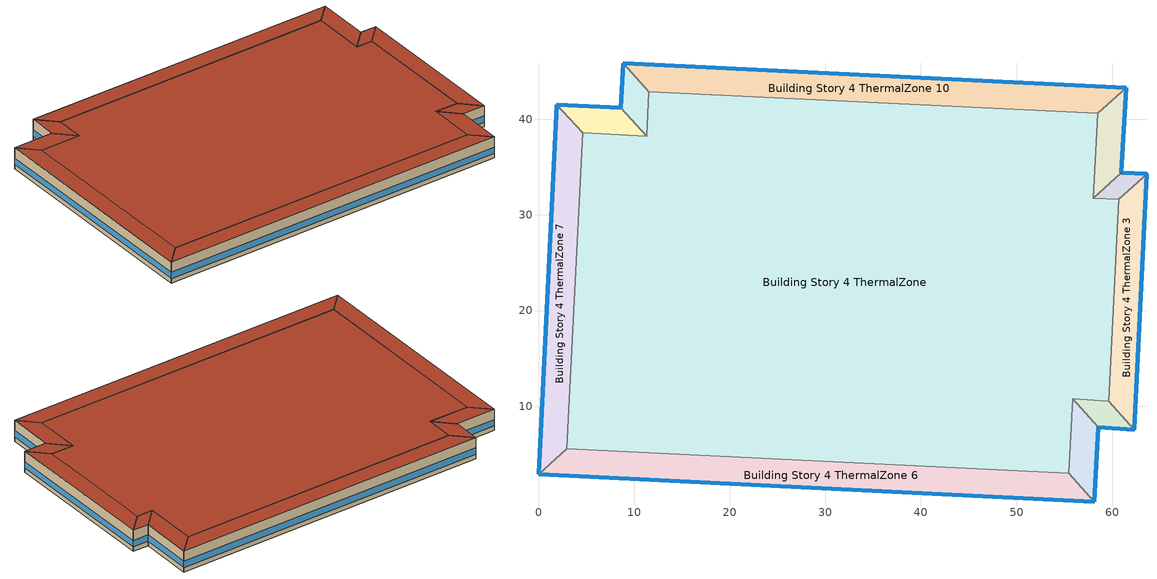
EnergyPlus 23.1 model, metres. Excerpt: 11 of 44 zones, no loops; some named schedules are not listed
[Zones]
Building Story 4 ThermalZone
 floor adiabatic (Typical Interior Ceiling): 58.49,40.64 58,31.74 60.68,31.62 59.63,10.53 55.87,10.76 55.43,2.97 2.97,5.57 4.61,38.57 11.3,38.23 11.56,42.9 z10.8
 wall adiabatic (Typical Interior Wall): 58,31.74 58.49,40.64 11.56,42.9 11.3,38.23 4.61,38.57 2.97,5.57 55.43,2.97 55.87,10.76 59.63,10.53 60.68,31.62 58,31.74 z10.8:14.4
 roof outside (Typical IEAD Roof - Highly Reflective R-25.64): 11.56,42.9 11.3,38.23 4.61,38.57 2.97,5.57 55.43,2.97 55.87,10.76 59.63,10.53 60.68,31.62 58,31.74 58.49,40.64 z14.4
Building Story 4 ThermalZone 1
 floor adiabatic (Typical Interior Ceiling): 61.46,43.31 60.96,34.43 58,31.74 58.49,40.64 z10.8
 wall outside (Typical Insulated Steel Framed Exterior Wall R-12.99): 60.96,34.43 61.46,43.31 z10.8:14.4
 wall adiabatic (Typical Interior Wall): 61.46,43.31 58.49,40.64 58,31.74 60.96,34.43 z10.8:14.4
 window (U 0.55 SHGC 0.25): 60.96,34.45 61.46,43.29 z11.56:12.65
 roof outside (Typical IEAD Roof - Highly Reflective R-25.64): 58.49,40.64 58,31.74 60.96,34.43 61.46,43.31 z14.4
Building Story 4 ThermalZone 10
 floor adiabatic (Typical Interior Ceiling): 8.88,45.87 61.46,43.31 58.49,40.64 11.56,42.9 z10.8
 wall outside (Typical Insulated Steel Framed Exterior Wall R-12.99): 61.46,43.31 8.88,45.87 z10.8:14.4
 wall adiabatic (Typical Interior Wall): 8.88,45.87 11.56,42.9 58.49,40.64 61.46,43.31 z10.8:14.4
 window (U 0.55 SHGC 0.25): 61.44,43.31 8.9,45.87 z11.56:12.64
 roof outside (Typical IEAD Roof - Highly Reflective R-25.64): 11.56,42.9 58.49,40.64 61.46,43.31 8.88,45.87 z14.4
Building Story 4 ThermalZone 2
 floor adiabatic (Typical Interior Ceiling): 60.96,34.43 63.64,34.32 60.68,31.62 58,31.74 z10.8
 wall outside (Typical Insulated Steel Framed Exterior Wall R-12.99): 63.64,34.32 60.96,34.43 z10.8:14.4
 wall adiabatic (Typical Interior Wall): 60.96,34.43 58,31.74 60.68,31.62 63.64,34.32 z10.8:14.4
 window (U 0.55 SHGC 0.25): 63.61,34.32 60.98,34.43 z11.56:12.66
 roof outside (Typical IEAD Roof - Highly Reflective R-25.64): 58,31.74 60.68,31.62 63.64,34.32 60.96,34.43 z14.4
Building Story 4 ThermalZone 3
 floor adiabatic (Typical Interior Ceiling): 63.64,34.32 62.3,7.55 59.63,10.53 60.68,31.62 z10.8
 wall outside (Typical Insulated Steel Framed Exterior Wall R-12.99): 62.3,7.55 63.64,34.32 z10.8:14.4
 wall adiabatic (Typical Interior Wall): 63.64,34.32 60.68,31.62 59.63,10.53 62.3,7.55 z10.8:14.4
 window (U 0.55 SHGC 0.25): 62.3,7.58 63.64,34.29 z11.56:12.64
 roof outside (Typical IEAD Roof - Highly Reflective R-25.64): 60.68,31.62 59.63,10.53 62.3,7.55 63.64,34.32 z14.4
Building Story 4 ThermalZone 4
 floor adiabatic (Typical Interior Ceiling): 62.3,7.55 58.53,7.77 55.87,10.76 59.63,10.53 z10.8
 wall outside (Typical Insulated Steel Framed Exterior Wall R-12.99): 58.53,7.77 62.3,7.55 z10.8:14.4
 wall adiabatic (Typical Interior Wall): 62.3,7.55 59.63,10.53 55.87,10.76 58.53,7.77 z10.8:14.4
 window (U 0.55 SHGC 0.25): 58.56,7.77 62.27,7.55 z11.56:12.66
 roof outside (Typical IEAD Roof - Highly Reflective R-25.64): 59.63,10.53 55.87,10.76 58.53,7.77 62.3,7.55 z14.4
Building Story 4 ThermalZone 5
 floor adiabatic (Typical Interior Ceiling): 58.53,7.77 58.11,0 55.43,2.97 55.87,10.76 z10.8
 wall outside (Typical Insulated Steel Framed Exterior Wall R-12.99): 58.11,0 58.53,7.77 z10.8:14.4
 wall adiabatic (Typical Interior Wall): 58.53,7.77 55.87,10.76 55.43,2.97 58.11,0 z10.8:14.4
 window (U 0.55 SHGC 0.25): 58.11,0.03 58.53,7.75 z11.56:12.65
 roof outside (Typical IEAD Roof - Highly Reflective R-25.64): 55.87,10.76 55.43,2.97 58.11,0 58.53,7.77 z14.4
Building Story 4 ThermalZone 6
 floor adiabatic (Typical Interior Ceiling): 58.11,0 0,2.89 2.97,5.57 55.43,2.97 z10.8
 wall outside (Typical Insulated Steel Framed Exterior Wall R-12.99): 0,2.89 58.11,0 z10.8:14.4
 wall adiabatic (Typical Interior Wall): 58.11,0 55.43,2.97 2.97,5.57 0,2.89 z10.8:14.4
 window (U 0.55 SHGC 0.25): 0.03,2.89 58.09,0 z11.56:12.64
 roof outside (Typical IEAD Roof - Highly Reflective R-25.64): 55.43,2.97 2.97,5.57 0,2.89 58.11,0 z14.4
Building Story 4 ThermalZone 7
 floor adiabatic (Typical Interior Ceiling): 0,2.89 1.93,41.54 4.61,38.57 2.97,5.57 z10.8
 wall outside (Typical Insulated Steel Framed Exterior Wall R-12.99): 1.93,41.54 0,2.89 z10.8:14.4
 wall adiabatic (Typical Interior Wall): 0,2.89 2.97,5.57 4.61,38.57 1.93,41.54 z10.8:14.4
 window (U 0.55 SHGC 0.25): 1.92,41.51 0,2.91 z11.56:12.64
 roof outside (Typical IEAD Roof - Highly Reflective R-25.64): 2.97,5.57 4.61,38.57 1.93,41.54 0,2.89 z14.4
Building Story 4 ThermalZone 8
 floor adiabatic (Typical Interior Ceiling): 1.93,41.54 8.62,41.2 11.3,38.23 4.61,38.57 z10.8
 wall outside (Typical Insulated Steel Framed Exterior Wall R-12.99): 8.62,41.2 1.93,41.54 z10.8:14.4
 wall adiabatic (Typical Interior Wall): 1.93,41.54 4.61,38.57 11.3,38.23 8.62,41.2 z10.8:14.4
 window (U 0.55 SHGC 0.25): 8.6,41.2 1.95,41.54 z11.56:12.65
 roof outside (Typical IEAD Roof - Highly Reflective R-25.64): 4.61,38.57 11.3,38.23 8.62,41.2 1.93,41.54 z14.4
Building Story 4 ThermalZone 9
 floor adiabatic (Typical Interior Ceiling): 8.62,41.2 8.88,45.87 11.56,42.9 11.3,38.23 z10.8
 wall outside (Typical Insulated Steel Framed Exterior Wall R-12.99): 8.88,45.87 8.62,41.2 z10.8:14.4
 wall adiabatic (Typical Interior Wall): 8.62,41.2 11.3,38.23 11.56,42.9 8.88,45.87 z10.8:14.4
 window (U 0.55 SHGC 0.25): 8.87,45.84 8.63,41.23 z11.56:12.65
 roof outside (Typical IEAD Roof - Highly Reflective R-25.64): 11.3,38.23 11.56,42.9 8.88,45.87 8.62,41.2 z14.4
[Building]
bld_7: Terrain=City
[Site:Location]
Jack Northrop Fld H_CA_USA: Latitude {deg}=41.313; Longitude {deg}=-105.583; Time Zone {hr}=-8; Elevation {m}=21
[Site:GroundTemperature:FCfactorMethod]
18.8, 14.3, 13.6, 13.2, 13.3, 12.6, 15.3, 15.6, 17.7, 19.4, 19.7, 18.5
[Site:WaterMainsTemperature]
Calculation Method=Correlation; Annual Average Outdoor Air Temperature {C}=8.96667; Maximum Difference In Monthly Average Outdoor Air Temperatures {deltaC}=26.2
[SizingPeriod:DesignDay] Day of Month=21; Dry-Bulb Temperature Range Modifier Type=DefaultMultipliers; Humidity Condition Type=Wetbulb; Barometric Pressure {Pa}=98769; Rain Indicator=No; Snow Indicator=No; Daylight Saving Time Indicator=No; Begin Environment Reset Mode=FullResetAtBeginEnvironment
Name | Month | Day Type | Maximum Dry-Bulb Temperature {C} | Daily Dry-Bulb Temperature Range {deltaC} | Wetbulb or DewPoint at Maximum Dry-Bulb {C} | Wind Speed {m/s} | Wind Direction {deg} | Solar Model Indicator | ASHRAE Clear Sky Optical Depth for Beam Irradiance (taub) | ASHRAE Clear Sky Optical Depth for Diffuse Irradiance (taud) | Sky Clearness
Buffalo Niagara Intl Ap Ann Clg .4% Condns DB=>MWB 1 | 7 | SummerDesignDay | 30.3 | 9.3 | 21.8 | 5.7 | 240 | ASHRAETau | 0.462 | 2.001
Buffalo Niagara Intl Ap Ann Clg .4% Condns WB=>MDB 1 | 7 | SummerDesignDay | 27.8 | 9.3 | 23.8 | 5.7 | 240 | ASHRAETau | 0.462 | 2.001
Buffalo Niagara Intl Ap Ann Htg 99.6% Condns DB 1 | 1 | WinterDesignDay | -16.3 | 0 | -16.3 | 5.1 | 270 | ASHRAEClearSky |  |  | 0
[Material]
Name | Roughness | Thickness {m} | Conductivity {W/m-K} | Density {kg/m3} | Specific Heat {J/kg-K} | Thermal Absorptance | Solar Absorptance | Visible Absorptance
100mm Normalweight concrete floor | MediumRough | 0.1016 | 2.31045 | 2322 | 832.557 | 0.9 | 0.7 | 0.7
25mm Stucco | Smooth | 0.0254 | 0.72 | 1856 | 840 | 0.9 | 0.7 | 0.7
5/8 in. Gypsum Board | MediumSmooth | 0.0159 | 0.16 | 800 | 1090 | 0.9 | 0.7 | 0.7
G01 13mm gypsum board | Smooth | 0.0127 | 0.160031 | 800.001 | 1090.73 | 0.9 | 0.7 | 0.5
Metal Roof Surface | Smooth | 0.0008 | 45.28 | 7824 | 500 | 0.9 | 0.7 | 0.7
Roof Membrane - Highly Reflective | VeryRough | 0.0095 | 0.16 | 1121.29 | 1460 | 0.75 | 0.45 | 0.7
Std Wood 6inch 1; Std Wood 6inch 2 | MediumSmooth | 0.15 | 0.12 | 540 | 1210 | 0.9 | 0.7 | 0.7
[Material:NoMass] Roughness=Smooth; Thermal Absorptance=0.9; Solar Absorptance=0.7
Name | Thermal Resistance {m2-K/W} | Visible Absorptance
CP02 CARPET PAD | 0.21648 | 0.8
Typical Insulation R-10.81 | 1.90342 | 0.7
Typical Insulation R-24.52 | 4.31889 | 0.7
[WindowMaterial:Gas]
Gap_1_W_0_0032: Gas Type=Air; Thickness {m}=0.0032
[WindowMaterial:Glazing] Optical Data Type=SpectralAverage; Infrared Transmittance at Normal Incidence=0; Back Side Infrared Hemispherical Emissivity=0.84; Conductivity {W/m-K}=1; Dirt Correction Factor for Solar and Visible Transmittance=1; Solar Diffusing=No
Name | Thickness {m} | Solar Transmittance at Normal Incidence | Front Side Solar Reflectance at Normal Incidence | Back Side Solar Reflectance at Normal Incidence | Visible Transmittance at Normal Incidence | Front Side Visible Reflectance at Normal Incidence | Back Side Visible Reflectance at Normal Incidence | Front Side Infrared Hemispherical Emissivity
Glass_2022F_LayerAvg | 0.0039 | 0.355897 | 0.394095 | 0.265645 | 0.677694 | 0.042734 | 0.05547 | 0.046
Glass_2175_LayerAvg | 0.0086 | 0.167758 | 0.217606 | 0.437978 | 0.416044 | 0.078729 | 0.10654 | 0.84
[Construction]
InteriorFurnishings 1: Std Wood 6inch 1
InteriorFurnishings 2: Std Wood 6inch 2
Typical IEAD Roof - Highly Reflective R-25.64: Roof Membrane - Highly Reflective, Typical Insulation R-24.52, Metal Roof Surface
Typical Insulated Steel Framed Exterior Wall R-12.99: 25mm Stucco, 5/8 in. Gypsum Board, Typical Insulation R-10.81, 5/8 in. Gypsum Board
Typical Interior Ceiling: CP02 CARPET PAD, 100mm Normalweight concrete floor
Typical Interior Wall: G01 13mm gypsum board, G01 13mm gypsum board
U 0.55 SHGC 0.25: Glass_2175_LayerAvg, Gap_1_W_0_0032, Glass_2022F_LayerAvg
[Zone] Multiplier=1; Part of Total Floor Area=Yes
Building Story 4 ThermalZone; Building Story 4 ThermalZone 1; Building Story 4 ThermalZone 10; Building Story 4 ThermalZone 2; Building Story 4 ThermalZone 3; Building Story 4 ThermalZone 4; Building Story 4 ThermalZone 5; Building Story 4 ThermalZone 6; Building Story 4 ThermalZone 7; Building Story 4 ThermalZone 8; Building Story 4 ThermalZone 9
[Space] Space Type=Story Top Blended Space Type
Name | Zone
Building Story 4 Space | Building Story 4 ThermalZone
Building Story 4 Space 1 | Building Story 4 ThermalZone 1
Building Story 4 Space 10 | Building Story 4 ThermalZone 10
Building Story 4 Space 2 | Building Story 4 ThermalZone 2
Building Story 4 Space 3 | Building Story 4 ThermalZone 3
Building Story 4 Space 4 | Building Story 4 ThermalZone 4
Building Story 4 Space 5 | Building Story 4 ThermalZone 5
Building Story 4 Space 6 | Building Story 4 ThermalZone 6
Building Story 4 Space 7 | Building Story 4 ThermalZone 7
Building Story 4 Space 8 | Building Story 4 ThermalZone 8
Building Story 4 Space 9 | Building Story 4 ThermalZone 9
[SpaceList]
Story Top Blended Space Type: Building Story 4 Space 8, Building Story 4 Space, Building Story 4 Space 9, Building Story 4 Space 3, Building Story 4 Space 4, Building Story 4 Space 1, Building Story 4 Space 5, Building Story 4 Space 6, Building Story 4 Space 7, Building Story 4 Space 2, Building Story 4 Space 10
[InternalMass]
Name | Construction | Zone or ZoneList | Space or SpaceList | Surface Area {m2}
Building Story 4 Space 8 Office WholeBuilding - Lg Office A  - Story Top Mass; Building Story 4 Space 8 Office WholeBuilding - Lg Office C  - Story Top Mass | InteriorFurnishings 1 | Building Story 4 ThermalZone 8 | Building Story 4 Space 8 | 3.55391
Building Story 4 Space Office WholeBuilding - Lg Office A  - Story Top Mass; Building Story 4 Space Office WholeBuilding - Lg Office C  - Story Top Mass | InteriorFurnishings 1 | Building Story 4 ThermalZone | Building Story 4 Space | 382.434
Building Story 4 Space 9 Office WholeBuilding - Lg Office A  - Story Top Mass; Building Story 4 Space 9 Office WholeBuilding - Lg Office C  - Story Top Mass | InteriorFurnishings 1 | Building Story 4 ThermalZone 9 | Building Story 4 Space 9 | 2.48134
Building Story 4 Space 3 Office WholeBuilding - Lg Office A  - Story Top Mass; Building Story 4 Space 3 Office WholeBuilding - Lg Office C  - Story Top Mass | InteriorFurnishings 1 | Building Story 4 ThermalZone 3 | Building Story 4 Space 3 | 12.6367
Building Story 4 Space 4 Office WholeBuilding - Lg Office A  - Story Top Mass; Building Story 4 Space 4 Office WholeBuilding - Lg Office C  - Story Top Mass | InteriorFurnishings 1 | Building Story 4 ThermalZone 4 | Building Story 4 Space 4 | 1.98985
Building Story 4 Space 1 Office WholeBuilding - Lg Office A  - Story Top Mass; Building Story 4 Space 1 Office WholeBuilding - Lg Office C  - Story Top Mass | InteriorFurnishings 1 | Building Story 4 ThermalZone 1 | Building Story 4 Space 1 | 4.6925
Building Story 4 Space 5 Office WholeBuilding - Lg Office A  - Story Top Mass; Building Story 4 Space 5 Office WholeBuilding - Lg Office C  - Story Top Mass | InteriorFurnishings 1 | Building Story 4 ThermalZone 5 | Building Story 4 Space 5 | 4.13041
Building Story 4 Space 6 Office WholeBuilding - Lg Office A  - Story Top Mass; Building Story 4 Space 6 Office WholeBuilding - Lg Office C  - Story Top Mass | InteriorFurnishings 1 | Building Story 4 ThermalZone 6 | Building Story 4 Space 6 | 29.3564
Building Story 4 Space 7 Office WholeBuilding - Lg Office A  - Story Top Mass; Building Story 4 Space 7 Office WholeBuilding - Lg Office C  - Story Top Mass | InteriorFurnishings 1 | Building Story 4 ThermalZone 7 | Building Story 4 Space 7 | 19.0015
Building Story 4 Space 2 Office WholeBuilding - Lg Office A  - Story Top Mass; Building Story 4 Space 2 Office WholeBuilding - Lg Office C  - Story Top Mass | InteriorFurnishings 1 | Building Story 4 ThermalZone 2 | Building Story 4 Space 2 | 1.41716
Building Story 4 Space 10 Office WholeBuilding - Lg Office A  - Story Top Mass; Building Story 4 Space 10 Office WholeBuilding - Lg Office C  - Story Top Mass | InteriorFurnishings 1 | Building Story 4 ThermalZone 10 | Building Story 4 Space 10 | 26.3737
Building Story 4 Space 8 Office WholeBuilding - Lg Office A end_a - Story Top Mass; Building Story 4 Space 8 Office WholeBuilding - Lg Office A end_b - Story Top Mass; Building Story 4 Space 8 Office WholeBuilding - Lg Office C end_a - Story Top Mass; Building Story 4 Space 8 Office WholeBuilding - Lg Office C end_b - Story Top Mass | InteriorFurnishings 1 | Building Story 4 ThermalZone 8 | Building Story 4 Space 8 | 0.304418
Building Story 4 Space Office WholeBuilding - Lg Office A end_a - Story Top Mass; Building Story 4 Space Office WholeBuilding - Lg Office A end_b - Story Top Mass; Building Story 4 Space Office WholeBuilding - Lg Office C end_a - Story Top Mass; Building Story 4 Space Office WholeBuilding - Lg Office C end_b - Story Top Mass | InteriorFurnishings 1 | Building Story 4 ThermalZone | Building Story 4 Space | 32.7581
Building Story 4 Space 9 Office WholeBuilding - Lg Office A end_a - Story Top Mass; Building Story 4 Space 9 Office WholeBuilding - Lg Office A end_b - Story Top Mass; Building Story 4 Space 9 Office WholeBuilding - Lg Office C end_a - Story Top Mass; Building Story 4 Space 9 Office WholeBuilding - Lg Office C end_b - Story Top Mass | InteriorFurnishings 1 | Building Story 4 ThermalZone 9 | Building Story 4 Space 9 | 0.212544
Building Story 4 Space 3 Office WholeBuilding - Lg Office A end_a - Story Top Mass; Building Story 4 Space 3 Office WholeBuilding - Lg Office A end_b - Story Top Mass; Building Story 4 Space 3 Office WholeBuilding - Lg Office C end_a - Story Top Mass; Building Story 4 Space 3 Office WholeBuilding - Lg Office C end_b - Story Top Mass | InteriorFurnishings 1 | Building Story 4 ThermalZone 3 | Building Story 4 Space 3 | 1.08242
Building Story 4 Space 4 Office WholeBuilding - Lg Office A end_a - Story Top Mass; Building Story 4 Space 4 Office WholeBuilding - Lg Office A end_b - Story Top Mass; Building Story 4 Space 4 Office WholeBuilding - Lg Office C end_a - Story Top Mass; Building Story 4 Space 4 Office WholeBuilding - Lg Office C end_b - Story Top Mass | InteriorFurnishings 1 | Building Story 4 ThermalZone 4 | Building Story 4 Space 4 | 0.170445
Building Story 4 Space 1 Office WholeBuilding - Lg Office A end_a - Story Top Mass; Building Story 4 Space 1 Office WholeBuilding - Lg Office A end_b - Story Top Mass; Building Story 4 Space 1 Office WholeBuilding - Lg Office C end_a - Story Top Mass; Building Story 4 Space 1 Office WholeBuilding - Lg Office C end_b - Story Top Mass | InteriorFurnishings 1 | Building Story 4 ThermalZone 1 | Building Story 4 Space 1 | 0.401945
Building Story 4 Space 5 Office WholeBuilding - Lg Office A end_a - Story Top Mass; Building Story 4 Space 5 Office WholeBuilding - Lg Office A end_b - Story Top Mass; Building Story 4 Space 5 Office WholeBuilding - Lg Office C end_a - Story Top Mass; Building Story 4 Space 5 Office WholeBuilding - Lg Office C end_b - Story Top Mass | InteriorFurnishings 1 | Building Story 4 ThermalZone 5 | Building Story 4 Space 5 | 0.353799
Building Story 4 Space 6 Office WholeBuilding - Lg Office A end_a - Story Top Mass; Building Story 4 Space 6 Office WholeBuilding - Lg Office A end_b - Story Top Mass; Building Story 4 Space 6 Office WholeBuilding - Lg Office C end_a - Story Top Mass; Building Story 4 Space 6 Office WholeBuilding - Lg Office C end_b - Story Top Mass | InteriorFurnishings 1 | Building Story 4 ThermalZone 6 | Building Story 4 Space 6 | 2.51459
Building Story 4 Space 7 Office WholeBuilding - Lg Office A end_a - Story Top Mass; Building Story 4 Space 7 Office WholeBuilding - Lg Office A end_b - Story Top Mass; Building Story 4 Space 7 Office WholeBuilding - Lg Office C end_a - Story Top Mass; Building Story 4 Space 7 Office WholeBuilding - Lg Office C end_b - Story Top Mass | InteriorFurnishings 1 | Building Story 4 ThermalZone 7 | Building Story 4 Space 7 | 1.62762
Building Story 4 Space 2 Office WholeBuilding - Lg Office A end_a - Story Top Mass; Building Story 4 Space 2 Office WholeBuilding - Lg Office A end_b - Story Top Mass; Building Story 4 Space 2 Office WholeBuilding - Lg Office C end_a - Story Top Mass; Building Story 4 Space 2 Office WholeBuilding - Lg Office C end_b - Story Top Mass | InteriorFurnishings 1 | Building Story 4 ThermalZone 2 | Building Story 4 Space 2 | 0.12139
Building Story 4 Space 10 Office WholeBuilding - Lg Office A end_a - Story Top Mass; Building Story 4 Space 10 Office WholeBuilding - Lg Office A end_b - Story Top Mass; Building Story 4 Space 10 Office WholeBuilding - Lg Office C end_a - Story Top Mass; Building Story 4 Space 10 Office WholeBuilding - Lg Office C end_b - Story Top Mass | InteriorFurnishings 1 | Building Story 4 ThermalZone 10 | Building Story 4 Space 10 | 2.25909
Building Story 4 Space 8 Office WholeBuilding - Lg Office B  - Story Top Mass | InteriorFurnishings 1 | Building Story 4 ThermalZone 8 | Building Story 4 Space 8 | 25.2907
Building Story 4 Space Office WholeBuilding - Lg Office B  - Story Top Mass | InteriorFurnishings 1 | Building Story 4 ThermalZone | Building Story 4 Space | 2721.51
Building Story 4 Space 9 Office WholeBuilding - Lg Office B  - Story Top Mass | InteriorFurnishings 1 | Building Story 4 ThermalZone 9 | Building Story 4 Space 9 | 17.658
Building Story 4 Space 3 Office WholeBuilding - Lg Office B  - Story Top Mass | InteriorFurnishings 1 | Building Story 4 ThermalZone 3 | Building Story 4 Space 3 | 89.9266
Building Story 4 Space 4 Office WholeBuilding - Lg Office B  - Story Top Mass | InteriorFurnishings 1 | Building Story 4 ThermalZone 4 | Building Story 4 Space 4 | 14.1604
Building Story 4 Space 1 Office WholeBuilding - Lg Office B  - Story Top Mass | InteriorFurnishings 1 | Building Story 4 ThermalZone 1 | Building Story 4 Space 1 | 33.3932
Building Story 4 Space 5 Office WholeBuilding - Lg Office B  - Story Top Mass | InteriorFurnishings 1 | Building Story 4 ThermalZone 5 | Building Story 4 Space 5 | 29.3932
Building Story 4 Space 6 Office WholeBuilding - Lg Office B  - Story Top Mass | InteriorFurnishings 1 | Building Story 4 ThermalZone 6 | Building Story 4 Space 6 | 208.909
Building Story 4 Space 7 Office WholeBuilding - Lg Office B  - Story Top Mass | InteriorFurnishings 1 | Building Story 4 ThermalZone 7 | Building Story 4 Space 7 | 135.221
Building Story 4 Space 2 Office WholeBuilding - Lg Office B  - Story Top Mass | InteriorFurnishings 1 | Building Story 4 ThermalZone 2 | Building Story 4 Space 2 | 10.085
Building Story 4 Space 10 Office WholeBuilding - Lg Office B  - Story Top Mass | InteriorFurnishings 1 | Building Story 4 ThermalZone 10 | Building Story 4 Space 10 | 187.683
Building Story 4 Space 8 Office WholeBuilding - Lg Office B end_a - Story Top Mass; Building Story 4 Space 8 Office WholeBuilding - Lg Office B end_b - Story Top Mass | InteriorFurnishings 1 | Building Story 4 ThermalZone 8 | Building Story 4 Space 8 | 2.16633
Building Story 4 Space Office WholeBuilding - Lg Office B end_a - Story Top Mass; Building Story 4 Space Office WholeBuilding - Lg Office B end_b - Story Top Mass | InteriorFurnishings 1 | Building Story 4 ThermalZone | Building Story 4 Space | 233.117
Building Story 4 Space 9 Office WholeBuilding - Lg Office B end_a - Story Top Mass; Building Story 4 Space 9 Office WholeBuilding - Lg Office B end_b - Story Top Mass | InteriorFurnishings 1 | Building Story 4 ThermalZone 9 | Building Story 4 Space 9 | 1.51253
Building Story 4 Space 3 Office WholeBuilding - Lg Office B end_a - Story Top Mass; Building Story 4 Space 3 Office WholeBuilding - Lg Office B end_b - Story Top Mass | InteriorFurnishings 1 | Building Story 4 ThermalZone 3 | Building Story 4 Space 3 | 7.70285
Building Story 4 Space 4 Office WholeBuilding - Lg Office B end_a - Story Top Mass; Building Story 4 Space 4 Office WholeBuilding - Lg Office B end_b - Story Top Mass | InteriorFurnishings 1 | Building Story 4 ThermalZone 4 | Building Story 4 Space 4 | 1.21294
Building Story 4 Space 1 Office WholeBuilding - Lg Office B end_a - Story Top Mass; Building Story 4 Space 1 Office WholeBuilding - Lg Office B end_b - Story Top Mass | InteriorFurnishings 1 | Building Story 4 ThermalZone 1 | Building Story 4 Space 1 | 2.86037
Building Story 4 Space 5 Office WholeBuilding - Lg Office B end_a - Story Top Mass; Building Story 4 Space 5 Office WholeBuilding - Lg Office B end_b - Story Top Mass | InteriorFurnishings 1 | Building Story 4 ThermalZone 5 | Building Story 4 Space 5 | 2.51774
Building Story 4 Space 6 Office WholeBuilding - Lg Office B end_a - Story Top Mass; Building Story 4 Space 6 Office WholeBuilding - Lg Office B end_b - Story Top Mass | InteriorFurnishings 1 | Building Story 4 ThermalZone 6 | Building Story 4 Space 6 | 17.8946
Building Story 4 Space 7 Office WholeBuilding - Lg Office B end_a - Story Top Mass; Building Story 4 Space 7 Office WholeBuilding - Lg Office B end_b - Story Top Mass | InteriorFurnishings 1 | Building Story 4 ThermalZone 7 | Building Story 4 Space 7 | 11.5826
Building Story 4 Space 2 Office WholeBuilding - Lg Office B end_a - Story Top Mass; Building Story 4 Space 2 Office WholeBuilding - Lg Office B end_b - Story Top Mass | InteriorFurnishings 1 | Building Story 4 ThermalZone 2 | Building Story 4 Space 2 | 0.863848
Building Story 4 Space 10 Office WholeBuilding - Lg Office B end_a - Story Top Mass; Building Story 4 Space 10 Office WholeBuilding - Lg Office B end_b - Story Top Mass | InteriorFurnishings 1 | Building Story 4 ThermalZone 10 | Building Story 4 Space 10 | 16.0764
Building Story 4 Space Mass | InteriorFurnishings 2 | Building Story 4 ThermalZone | Building Story 4 Space | 4083.65
Building Story 4 Space 1 Mass | InteriorFurnishings 2 | Building Story 4 ThermalZone 1 | Building Story 4 Space 1 | 50.1067
Building Story 4 Space 10 Mass | InteriorFurnishings 2 | Building Story 4 ThermalZone 10 | Building Story 4 Space 10 | 281.62
Building Story 4 Space 2 Mass | InteriorFurnishings 2 | Building Story 4 ThermalZone 2 | Building Story 4 Space 2 | 15.1325
Building Story 4 Space 3 Mass | InteriorFurnishings 2 | Building Story 4 ThermalZone 3 | Building Story 4 Space 3 | 134.935
Building Story 4 Space 4 Mass | InteriorFurnishings 2 | Building Story 4 ThermalZone 4 | Building Story 4 Space 4 | 21.2478
Building Story 4 Space 5 Mass | InteriorFurnishings 2 | Building Story 4 ThermalZone 5 | Building Story 4 Space 5 | 44.1047
Building Story 4 Space 6 Mass | InteriorFurnishings 2 | Building Story 4 ThermalZone 6 | Building Story 4 Space 6 | 313.47
Building Story 4 Space 7 Mass | InteriorFurnishings 2 | Building Story 4 ThermalZone 7 | Building Story 4 Space 7 | 202.899
Building Story 4 Space 8 Mass | InteriorFurnishings 2 | Building Story 4 ThermalZone 8 | Building Story 4 Space 8 | 37.9489
Building Story 4 Space 9 Mass | InteriorFurnishings 2 | Building Story 4 ThermalZone 9 | Building Story 4 Space 9 | 26.4959
[Lights]
Office WholeBuilding - Lg Office Lights 2: Zone or ZoneList or Space or SpaceList=Story Top Blended Space Type; Schedule=OfficeLarge BLDG_LIGHT_SCH_2013; Design Level Calculation Method=Watts/Area; Watts per Zone Floor Area {W/m2}=8.82641; Return Air Fraction=0; Fraction Radiant=0.7; Fraction Visible=0.2; Fraction Replaceable=1
[People]
Office WholeBuilding - Lg Office People 2: Zone or ZoneList or Space or SpaceList=Story Top Blended Space Type; Number of People Schedule=OfficeLarge BLDG_OCC_SCH; Number of People Calculation Method=People/Area; People per Floor Area {person/m2}=0.0538196; Fraction Radiant=0.3; Activity Level Schedule=OfficeLarge ACTIVITY_SCH; Enable ASHRAE 55 Comfort Warnings=Yes; Mean Radiant Temperature Calculation Type=ZoneAveraged; Work Efficiency Schedule=Work Efficiency Schedule; Clothing Insulation Schedule=Clothing Schedule; Air Velocity Schedule=Air Velocity Schedule; Thermal Comfort Model 1 Type=Fanger
[ElectricEquipment]
Office WholeBuilding - Lg Office Elec Equip 2: Zone or ZoneList or Space or SpaceList=Story Top Blended Space Type; Schedule=OfficeLarge BLDG_EQUIP_SCH; Design Level Calculation Method=Watts/Area; Watts per Zone Floor Area {W/m2}=8.07007; Fraction Latent=0; Fraction Radiant=0.5; Fraction Lost=0
[ZoneInfiltration:DesignFlowRate] Zone or ZoneList or Space or SpaceList=Story Top Blended Space Type; Schedule=Always On Discrete; Design Flow Rate Calculation Method=Flow/ExteriorArea; Constant Term Coefficient=0; Temperature Term Coefficient=0; Velocity Term Coefficient=0.224; Velocity Squared Term Coefficient=0
Name | Flow Rate per Exterior Surface Area {m3/s-m2}
Office WholeBuilding - Lg Office A  - Story Top Infiltration; Office WholeBuilding - Lg Office C  - Story Top Infiltration | 2.85909e-05
Office WholeBuilding - Lg Office A end_a - Story Top Infiltration; Office WholeBuilding - Lg Office A end_b - Story Top Infiltration; Office WholeBuilding - Lg Office C end_a - Story Top Infiltration; Office WholeBuilding - Lg Office C end_b - Story Top Infiltration | 4.89803e-06
Office WholeBuilding - Lg Office B end_a - Story Top Infiltration; Office WholeBuilding - Lg Office B end_b - Story Top Infiltration | 1.74279e-05
[Daylighting:Controls] Lighting Control Type=Stepped; Minimum Input Power Fraction for Continuous or ContinuousOff Dimming Control=0.3; Minimum Light Output Fraction for Continuous or ContinuousOff Dimming Control=0.2; Number of Stepped Control Steps=3; Probability Lighting will be Reset When Needed in Manual Stepped Control=1; Glare Calculation Azimuth Angle of View Direction Clockwise from Zone y-Axis {deg}=-0; Maximum Allowable Discomfort Glare Index=22; Illuminance Setpoint at Reference Point 1 {lux}=377; Illuminance Setpoint at Reference Point 2 {lux}=377
Name | Zone or Space | Glare Calculation Daylighting Reference Point | Daylighting Reference Point 1 | Fraction of Lights Controlled by Reference Point 1 | Daylighting Reference Point 2 | Fraction of Lights Controlled by Reference Point 2
Building Story 4 ThermalZone 10 DaylightingControls | Building Story 4 ThermalZone 10 | Building Story 4 Space 10 Daylt Sensor 1 | Building Story 4 Space 10 Daylt Sensor 1 | 0.452 | Building Story 4 Space 10 Daylt Sensor 2 | 0.107
Building Story 4 ThermalZone 3 DaylightingControls | Building Story 4 ThermalZone 3 | Building Story 4 Space 3 Daylt Sensor 1 | Building Story 4 Space 3 Daylt Sensor 1 | 0.464 | Building Story 4 Space 3 Daylt Sensor 2 | 0.102
Building Story 4 ThermalZone 6 DaylightingControls | Building Story 4 ThermalZone 6 | Building Story 4 Space 6 Daylt Sensor 1 | Building Story 4 Space 6 Daylt Sensor 1 | 0.451 | Building Story 4 Space 6 Daylt Sensor 2 | 0.108
Building Story 4 ThermalZone 7 DaylightingControls | Building Story 4 ThermalZone 7 | Building Story 4 Space 7 Daylt Sensor 1 | Building Story 4 Space 7 Daylt Sensor 1 | 0.455 | Building Story 4 Space 7 Daylt Sensor 2 | 0.106
[AvailabilityManager:NightCycle] Applicability Schedule=Always On Discrete; Control Type=CycleOnAny; Thermostat Tolerance {deltaC}=1.9999; Cycling Run Time Control Type=Thermostat; Cycling Run Time {s}=1800
Name | Fan Schedule
Availability Manager Night Cycle 1 | 11 Zone PVAV Occ Sch
Availability Manager Night Cycle 2 | 11 Zone PVAV 1 Occ Sch
Availability Manager Night Cycle 3 | 11 Zone PVAV 2 Occ Sch
Availability Manager Night Cycle 4 | 11 Zone PVAV 3 Occ Sch
[AvailabilityManager:Scheduled] Schedule=Always On Discrete
11 Zone PVAV OA System Availability Manager; 11 Zone PVAV 1 OA System Availability Manager; 11 Zone PVAV 2 OA System Availability Manager; 11 Zone PVAV 3 OA System Availability Manager
[Exterior:Lights] Control Option=AstronomicalClock
Name | Schedule | Design Level {W}
Building Facades | Schedule Ruleset 1 | 1025.58
Main Entries | Schedule Ruleset 2 | 269.267
Other Doors | Schedule Ruleset 2 | 599.119
Parking Areas and Drives | Schedule Ruleset 2 | 10716
[EnergyManagementSystem:Sensor]
Name | Output:Variable or Output:Meter Index Key | Output:Variable or Output:Meter
Ele_Sen | Whole Building | Facility Total Purchased Electricity Energy
Fut_Sen | NYSTc 2030 Future Hourly Emissions Sch | Schedule Value
His_Sen | New York 2019 Historical Hourly Emissions Sch | Schedule Value
Mains_Water_Temp_Sen | Environment | Site Mains Water Temperature
OAT; OAT_1; OAT_2; OAT_3 | Environment | Site Outdoor Air Drybulb Temperature
[EnergyManagementSystem:Actuator] Actuated Component Control Type=Schedule Value
Name | Actuated Component Unique | Actuated Component Type
Mains_Water_Temp_Act | Mains Water Temperature | Schedule:Constant
SYS11ZonePVAV1ClgSch0; SYS11ZonePVAVClgSch0 | SchoolSecondary CLGSETP_SCH_NO_SETBACK | Schedule:Year
SYS11ZonePVAV1HtgSch0 | SchoolSecondary HTGSETP_SCH_YES_OPTIMUM | Schedule:Year
SYS11ZonePVAV2ClgSch0; SYS11ZonePVAV3ClgSch0 | OfficeLarge CLGSETP_SCH_NO_SETBACK | Schedule:Year
SYS11ZonePVAV2HtgSch0; SYS11ZonePVAV3HtgSch0 | OfficeLarge HTGSETP_SCH_YES_OPTIMUM | Schedule:Year
SYS11ZonePVAVHtgSch0 | SchoolSecondary HTGSETP_SCH_PSZ_AC | Schedule:Year
[EnergyManagementSystem:Program]
Emissions_Calc_Prgm: SET fut_hr_val = Fut_Sen; SET his_hr_val = His_Sen; SET fut_yr_val = 92; SET his_yr_val = 583; SET elec = Ele_Sen; SET conv = 1000000 * 60 * 60; SET conv_kg_mt = 0.001; SET fut_hr = (fut_hr_val * elec / conv) * conv_kg_mt; SET his_hr = (his_hr_val * elec / conv) * conv_kg_mt; SET fut_yr = (fut_yr_val * elec / conv) * conv_kg_mt; SET his_yr = (his_yr_val * elec / conv) * conv_kg_mt; SET fut_hr_intensity = fut_hr * 1000 / 112195.52759303703; SET his_hr_intensity = his_hr * 1000 / 112195.52759303703; SET fut_yr_intensity = fut_yr * 1000 / 112195.52759303703; SET his_yr_intensity = his_yr * 1000 / 112195.52759303703
Mains_Water_Prg: SET Mains_Water_Temp_Act = Mains_Water_Temp_Sen
SYS11ZonePVAV1OptimumStartProg0: IF DaylightSavings==0 && DayOfWeek>1 && Hour==5 && OAT_1<23.9 && OAT_1>1.7; SET SYS11ZonePVAV1ClgSch0 = 29.4; SET SYS11ZonePVAV1HtgSch0 = 15.6; ELSEIF DaylightSavings==0 && DayOfWeek==1 && Hour==7 && OAT_1<23.9 && OAT_1>1.7; SET SYS11ZonePVAV1ClgSch0 = 29.4; SET SYS11ZonePVAV1HtgSch0 = 15.6; ELSEIF DaylightSavings==1 && DayOfWeek>1 && Hour==4 && OAT_1<23.9 && OAT_1>1.7; SET SYS11ZonePVAV1ClgSch0 = 29.4; SET SYS11ZonePVAV1HtgSch0 = 15.6; ELSEIF DaylightSavings==1 && DayOfWeek==1 && Hour==6 && OAT_1<23.9 && OAT_1>1.7; SET SYS11ZonePVAV1ClgSch0 = 29.4; SET SYS11ZonePVAV1HtgSch0 = 15.6; ELSE; SET SYS11ZonePVAV1ClgSch0 = NULL; SET SYS11ZonePVAV1HtgSch0 = NULL; ENDIF
SYS11ZonePVAV2OptimumStartProg0: IF DaylightSavings==0 && DayOfWeek>1 && Hour==5 && OAT_2<23.9 && OAT_2>1.7; SET SYS11ZonePVAV2ClgSch0 = 29.4; SET SYS11ZonePVAV2HtgSch0 = 15.6; ELSEIF DaylightSavings==0 && DayOfWeek==1 && Hour==7 && OAT_2<23.9 && OAT_2>1.7; SET SYS11ZonePVAV2ClgSch0 = 29.4; SET SYS11ZonePVAV2HtgSch0 = 15.6; ELSEIF DaylightSavings==1 && DayOfWeek>1 && Hour==4 && OAT_2<23.9 && OAT_2>1.7; SET SYS11ZonePVAV2ClgSch0 = 29.4; SET SYS11ZonePVAV2HtgSch0 = 15.6; ELSEIF DaylightSavings==1 && DayOfWeek==1 && Hour==6 && OAT_2<23.9 && OAT_2>1.7; SET SYS11ZonePVAV2ClgSch0 = 29.4; SET SYS11ZonePVAV2HtgSch0 = 15.6; ELSE; SET SYS11ZonePVAV2ClgSch0 = NULL; SET SYS11ZonePVAV2HtgSch0 = NULL; ENDIF
SYS11ZonePVAV3OptimumStartProg0: IF DaylightSavings==0 && DayOfWeek>1 && Hour==5 && OAT_3<23.9 && OAT_3>1.7; SET SYS11ZonePVAV3ClgSch0 = 29.4; SET SYS11ZonePVAV3HtgSch0 = 15.6; ELSEIF DaylightSavings==0 && DayOfWeek==1 && Hour==7 && OAT_3<23.9 && OAT_3>1.7; SET SYS11ZonePVAV3ClgSch0 = 29.4; SET SYS11ZonePVAV3HtgSch0 = 15.6; ELSEIF DaylightSavings==1 && DayOfWeek>1 && Hour==4 && OAT_3<23.9 && OAT_3>1.7; SET SYS11ZonePVAV3ClgSch0 = 29.4; SET SYS11ZonePVAV3HtgSch0 = 15.6; ELSEIF DaylightSavings==1 && DayOfWeek==1 && Hour==6 && OAT_3<23.9 && OAT_3>1.7; SET SYS11ZonePVAV3ClgSch0 = 29.4; SET SYS11ZonePVAV3HtgSch0 = 15.6; ELSE; SET SYS11ZonePVAV3ClgSch0 = NULL; SET SYS11ZonePVAV3HtgSch0 = NULL; ENDIF
SYS11ZonePVAVOptimumStartProg0: IF DaylightSavings==0 && DayOfWeek>1 && Hour==5 && OAT<23.9 && OAT>1.7; SET SYS11ZonePVAVClgSch0 = 29.4; SET SYS11ZonePVAVHtgSch0 = 15.6; ELSEIF DaylightSavings==0 && DayOfWeek==1 && Hour==7 && OAT<23.9 && OAT>1.7; SET SYS11ZonePVAVClgSch0 = 29.4; SET SYS11ZonePVAVHtgSch0 = 15.6; ELSEIF DaylightSavings==1 && DayOfWeek>1 && Hour==4 && OAT<23.9 && OAT>1.7; SET SYS11ZonePVAVClgSch0 = 29.4; SET SYS11ZonePVAVHtgSch0 = 15.6; ELSEIF DaylightSavings==1 && DayOfWeek==1 && Hour==6 && OAT<23.9 && OAT>1.7; SET SYS11ZonePVAVClgSch0 = 29.4; SET SYS11ZonePVAVHtgSch0 = 15.6; ELSE; SET SYS11ZonePVAVClgSch0 = NULL; SET SYS11ZonePVAVHtgSch0 = NULL; ENDIF
[EnergyManagementSystem:ProgramCallingManager]
Emissions Calc Prgm: EndOfSystemTimestepBeforeHVACReporting; Emissions_Calc_Prgm
Mains_Water_Prg_Mgr: BeginTimestepBeforePredictor; Mains_Water_Prg
SYS11ZonePVAV1OptimumStartCallingManager0: BeginTimestepBeforePredictor; SYS11ZonePVAV1OptimumStartProg0
SYS11ZonePVAV2OptimumStartCallingManager0: BeginTimestepBeforePredictor; SYS11ZonePVAV2OptimumStartProg0
SYS11ZonePVAV3OptimumStartCallingManager0: BeginTimestepBeforePredictor; SYS11ZonePVAV3OptimumStartProg0
SYS11ZonePVAVOptimumStartCallingManager0: BeginTimestepBeforePredictor; SYS11ZonePVAVOptimumStartProg0
[EnergyManagementSystem:OutputVariable] Type of Data in Variable=Summed; Update Frequency=SystemTimestep; EMS Program or Subroutine=Emissions_Calc_Prgm
Name | EMS Variable | Units
Future_Annual_Electricity_Emissions | fut_yr | mt
Future_Annual_Electricity_Emissions_Intensity | fut_yr_intensity | kg/ft2
Future_Hourly_Electricity_Emissions | fut_hr | mt
Future_Hourly_Electricity_Emissions_Intensity | fut_hr_intensity | kg/ft2
Historical_Annual_Electricity_Emissions | his_yr | mt
Historical_Annual_Electricity_Emissions_Intensity | his_yr_intensity | kg/ft2
Historical_Hourly_Electricity_Emissions | his_hr | mt
Historical_Hourly_Electricity_Emissions_Intensity | his_hr_intensity | kg/ft2
[Schedule:Day:Interval]
OfficeLarge BLDG_LIGHT_SCH_2013 Wkdy Day: No, 05:00, 0.05, 06:00, 0.1, 07:00, 0.0905601, 08:00, 0.27168, 17:00, 0.815041, 18:00, 0.452801, 20:00, 0.27168, 22:00, 0.18112, 23:00, 0.0905601, 24:00, 0.0452801
OfficeLarge BLDG_LIGHT_SCH_2013 Sat Day: No, 06:00, 0.05, 08:00, 0.0905601, 12:00, 0.27168, 17:00, 0.13584, 19:00, 0.0452801, 24:00, 0.05
OfficeLarge BLDG_LIGHT_SCH_2013 Default: No, 05:00, 0.05, 18:00, 0.0452801, 24:00, 0.05
OfficeLarge BLDG_LIGHT_SCH_2013 Summer Design Day; Clothing Schedule Default Winter Clothes; OfficeLarge BLDG_EQUIP_SCH Summer Design Day: No, 24:00, 1
OfficeLarge BLDG_LIGHT_SCH_2013 Winter Design Day; Work Efficiency Schedule Default; OfficeLarge BLDG_OCC_SCH Winter Design Day; OfficeLarge BLDG_EQUIP_SCH Winter Design Day: No, 24:00, 0
Air Velocity Schedule Default: No, 24:00, 0.2
OfficeLarge BLDG_OCC_SCH Wkdy Day: No, 06:00, 0, 07:00, 0.1, 08:00, 0.2, 12:00, 0.95, 13:00, 0.5, 17:00, 0.95, 18:00, 0.3, 22:00, 0.1, 24:00, 0.05
OfficeLarge BLDG_OCC_SCH Sat Day: No, 06:00, 0, 08:00, 0.1, 12:00, 0.3, 17:00, 0.1, 19:00, 0.05, 24:00, 0
OfficeLarge BLDG_OCC_SCH Default: No, 06:00, 0, 18:00, 0.05, 24:00, 0
OfficeLarge BLDG_OCC_SCH Summer Design Day: No, 06:00, 0, 22:00, 1, 24:00, 0.05
OfficeLarge ACTIVITY_SCH Default; OfficeLarge ACTIVITY_SCH Summer Design Day; OfficeLarge ACTIVITY_SCH Winter Design Day: No, 24:00, 120
OfficeLarge BLDG_EQUIP_SCH Wkdy Day: No, 08:00, 0.4, 12:00, 0.9, 13:00, 0.8, 17:00, 0.9, 18:00, 0.5, 24:00, 0.4
OfficeLarge BLDG_EQUIP_SCH Sat Day: No, 06:00, 0.3, 08:00, 0.4, 12:00, 0.5, 17:00, 0.35, 24:00, 0.3
OfficeLarge BLDG_EQUIP_SCH Default: No, 24:00, 0.3
Schedule Day 103: No, 06:00, 0, 24:00, 1
Schedule Day 104: No, 06:00, 0.7, 24:00, 1
[Schedule:Week:Daily]
OfficeLarge BLDG_LIGHT_SCH_2013 Week Rule - Jan1-Jan3: OfficeLarge BLDG_LIGHT_SCH_2013 Wkdy Day, OfficeLarge BLDG_LIGHT_SCH_2013 Wkdy Day, OfficeLarge BLDG_LIGHT_SCH_2013 Wkdy Day, OfficeLarge BLDG_LIGHT_SCH_2013 Wkdy Day, OfficeLarge BLDG_LIGHT_SCH_2013 Wkdy Day, OfficeLarge BLDG_LIGHT_SCH_2013 Wkdy Day, OfficeLarge BLDG_LIGHT_SCH_2013 Sat Day, OfficeLarge BLDG_LIGHT_SCH_2013 Default, OfficeLarge BLDG_LIGHT_SCH_2013 Summer Design Day, OfficeLarge BLDG_LIGHT_SCH_2013 Winter Design Day, OfficeLarge BLDG_LIGHT_SCH_2013 Default, OfficeLarge BLDG_LIGHT_SCH_2013 Default
OfficeLarge BLDG_LIGHT_SCH_2013 Week Rule - Jan4-Dec31: OfficeLarge BLDG_LIGHT_SCH_2013 Default, OfficeLarge BLDG_LIGHT_SCH_2013 Wkdy Day, OfficeLarge BLDG_LIGHT_SCH_2013 Wkdy Day, OfficeLarge BLDG_LIGHT_SCH_2013 Wkdy Day, OfficeLarge BLDG_LIGHT_SCH_2013 Wkdy Day, OfficeLarge BLDG_LIGHT_SCH_2013 Wkdy Day, OfficeLarge BLDG_LIGHT_SCH_2013 Sat Day, OfficeLarge BLDG_LIGHT_SCH_2013 Default, OfficeLarge BLDG_LIGHT_SCH_2013 Summer Design Day, OfficeLarge BLDG_LIGHT_SCH_2013 Winter Design Day, OfficeLarge BLDG_LIGHT_SCH_2013 Default, OfficeLarge BLDG_LIGHT_SCH_2013 Default
Work Efficiency Schedule Week Rule - Jan1-Dec31: Work Efficiency Schedule Default, Work Efficiency Schedule Default, Work Efficiency Schedule Default, Work Efficiency Schedule Default, Work Efficiency Schedule Default, Work Efficiency Schedule Default, Work Efficiency Schedule Default, Work Efficiency Schedule Default, Work Efficiency Schedule Default, Work Efficiency Schedule Default, Work Efficiency Schedule Default, Work Efficiency Schedule Default
Clothing Schedule Week Rule - Jan1-Dec31: Clothing Schedule Default Winter Clothes, Clothing Schedule Default Winter Clothes, Clothing Schedule Default Winter Clothes, Clothing Schedule Default Winter Clothes, Clothing Schedule Default Winter Clothes, Clothing Schedule Default Winter Clothes, Clothing Schedule Default Winter Clothes, Clothing Schedule Default Winter Clothes, Clothing Schedule Default Winter Clothes, Clothing Schedule Default Winter Clothes, Clothing Schedule Default Winter Clothes, Clothing Schedule Default Winter Clothes
Air Velocity Schedule Week Rule - Jan1-Dec31: Air Velocity Schedule Default, Air Velocity Schedule Default, Air Velocity Schedule Default, Air Velocity Schedule Default, Air Velocity Schedule Default, Air Velocity Schedule Default, Air Velocity Schedule Default, Air Velocity Schedule Default, Air Velocity Schedule Default, Air Velocity Schedule Default, Air Velocity Schedule Default, Air Velocity Schedule Default
11 Zone PVAV Occ Sch Week Rule - Jan1-Jan3: 11 Zone PVAV Occ Sch Thursday, 11 Zone PVAV Occ Sch Thursday, 11 Zone PVAV Occ Sch Thursday, 11 Zone PVAV Occ Sch Thursday, 11 Zone PVAV Occ Sch Thursday, 11 Zone PVAV Occ Sch Friday, 11 Zone PVAV Occ Sch Sunday, 11 Zone PVAV Occ Sch Default, 11 Zone PVAV Occ Sch Summer Design Day, 11 Zone PVAV Occ Sch Winter Design Day, 11 Zone PVAV Occ Sch Default, 11 Zone PVAV Occ Sch Default
11 Zone PVAV Occ Sch Week Rule - Jan4-Jun27: 11 Zone PVAV Occ Sch Sunday, 11 Zone PVAV Occ Sch Default, 11 Zone PVAV Occ Sch Tuesday, 11 Zone PVAV Occ Sch Wednesday, 11 Zone PVAV Occ Sch Thursday, 11 Zone PVAV Occ Sch Friday, 11 Zone PVAV Occ Sch Sunday, 11 Zone PVAV Occ Sch Default, 11 Zone PVAV Occ Sch Summer Design Day, 11 Zone PVAV Occ Sch Winter Design Day, 11 Zone PVAV Occ Sch Default, 11 Zone PVAV Occ Sch Default
11 Zone PVAV Occ Sch Week Rule - Jun28-Jul4: 11 Zone PVAV Occ Sch Sunday, 11 Zone PVAV Occ Sch Default, 11 Zone PVAV Occ Sch Tuesday, 11 Zone PVAV Occ Sch Wednesday 1, 11 Zone PVAV Occ Sch Thursday 1, 11 Zone PVAV Occ Sch Friday 1, 11 Zone PVAV Occ Sch Sunday, 11 Zone PVAV Occ Sch Default, 11 Zone PVAV Occ Sch Summer Design Day, 11 Zone PVAV Occ Sch Winter Design Day, 11 Zone PVAV Occ Sch Default, 11 Zone PVAV Occ Sch Default
11 Zone PVAV Occ Sch Week Rule - Jul5-Aug29: 11 Zone PVAV Occ Sch Sunday, 11 Zone PVAV Occ Sch Monday 1, 11 Zone PVAV Occ Sch Tuesday 1, 11 Zone PVAV Occ Sch Wednesday 1, 11 Zone PVAV Occ Sch Thursday 1, 11 Zone PVAV Occ Sch Friday 1, 11 Zone PVAV Occ Sch Sunday, 11 Zone PVAV Occ Sch Default, 11 Zone PVAV Occ Sch Summer Design Day, 11 Zone PVAV Occ Sch Winter Design Day, 11 Zone PVAV Occ Sch Default, 11 Zone PVAV Occ Sch Default
11 Zone PVAV Occ Sch Week Rule - Aug30-Sep5: 11 Zone PVAV Occ Sch Sunday, 11 Zone PVAV Occ Sch Monday 1, 11 Zone PVAV Occ Sch Tuesday 2, 11 Zone PVAV Occ Sch Wednesday 2, 11 Zone PVAV Occ Sch Thursday 2, 11 Zone PVAV Occ Sch Friday 2, 11 Zone PVAV Occ Sch Sunday, 11 Zone PVAV Occ Sch Default, 11 Zone PVAV Occ Sch Summer Design Day, 11 Zone PVAV Occ Sch Winter Design Day, 11 Zone PVAV Occ Sch Default, 11 Zone PVAV Occ Sch Default
11 Zone PVAV Occ Sch Week Rule - Sep6-Dec31: 11 Zone PVAV Occ Sch Sunday, 11 Zone PVAV Occ Sch Monday 2, 11 Zone PVAV Occ Sch Tuesday 2, 11 Zone PVAV Occ Sch Wednesday 2, 11 Zone PVAV Occ Sch Thursday 2, 11 Zone PVAV Occ Sch Friday 2, 11 Zone PVAV Occ Sch Sunday, 11 Zone PVAV Occ Sch Default, 11 Zone PVAV Occ Sch Summer Design Day, 11 Zone PVAV Occ Sch Winter Design Day, 11 Zone PVAV Occ Sch Default, 11 Zone PVAV Occ Sch Default
11 Zone PVAV 1 Occ Sch Week Rule - Jan1-Jan3: 11 Zone PVAV 1 Occ Sch Default, 11 Zone PVAV 1 Occ Sch Default, 11 Zone PVAV 1 Occ Sch Default, 11 Zone PVAV 1 Occ Sch Default, 11 Zone PVAV 1 Occ Sch Default, 11 Zone PVAV 1 Occ Sch Default, 11 Zone PVAV 1 Occ Sch Sunday, 11 Zone PVAV 1 Occ Sch Default, 11 Zone PVAV 1 Occ Sch Summer Design Day, 11 Zone PVAV 1 Occ Sch Winter Design Day, 11 Zone PVAV 1 Occ Sch Default, 11 Zone PVAV 1 Occ Sch Default
11 Zone PVAV 1 Occ Sch Week Rule - Jan4-Dec31: 11 Zone PVAV 1 Occ Sch Sunday, 11 Zone PVAV 1 Occ Sch Default, 11 Zone PVAV 1 Occ Sch Default, 11 Zone PVAV 1 Occ Sch Default, 11 Zone PVAV 1 Occ Sch Default, 11 Zone PVAV 1 Occ Sch Default, 11 Zone PVAV 1 Occ Sch Sunday, 11 Zone PVAV 1 Occ Sch Default, 11 Zone PVAV 1 Occ Sch Summer Design Day, 11 Zone PVAV 1 Occ Sch Winter Design Day, 11 Zone PVAV 1 Occ Sch Default, 11 Zone PVAV 1 Occ Sch Default
OfficeLarge BLDG_OCC_SCH Week Rule - Jan1-Jan3: OfficeLarge BLDG_OCC_SCH Wkdy Day, OfficeLarge BLDG_OCC_SCH Wkdy Day, OfficeLarge BLDG_OCC_SCH Wkdy Day, OfficeLarge BLDG_OCC_SCH Wkdy Day, OfficeLarge BLDG_OCC_SCH Wkdy Day, OfficeLarge BLDG_OCC_SCH Wkdy Day, OfficeLarge BLDG_OCC_SCH Sat Day, OfficeLarge BLDG_OCC_SCH Default, OfficeLarge BLDG_OCC_SCH Summer Design Day, OfficeLarge BLDG_OCC_SCH Winter Design Day, OfficeLarge BLDG_OCC_SCH Default, OfficeLarge BLDG_OCC_SCH Default
OfficeLarge BLDG_OCC_SCH Week Rule - Jan4-Dec31: OfficeLarge BLDG_OCC_SCH Default, OfficeLarge BLDG_OCC_SCH Wkdy Day, OfficeLarge BLDG_OCC_SCH Wkdy Day, OfficeLarge BLDG_OCC_SCH Wkdy Day, OfficeLarge BLDG_OCC_SCH Wkdy Day, OfficeLarge BLDG_OCC_SCH Wkdy Day, OfficeLarge BLDG_OCC_SCH Sat Day, OfficeLarge BLDG_OCC_SCH Default, OfficeLarge BLDG_OCC_SCH Summer Design Day, OfficeLarge BLDG_OCC_SCH Winter Design Day, OfficeLarge BLDG_OCC_SCH Default, OfficeLarge BLDG_OCC_SCH Default
OfficeLarge ACTIVITY_SCH Week Rule - Jan1-Dec31: OfficeLarge ACTIVITY_SCH Default, OfficeLarge ACTIVITY_SCH Default, OfficeLarge ACTIVITY_SCH Default, OfficeLarge ACTIVITY_SCH Default, OfficeLarge ACTIVITY_SCH Default, OfficeLarge ACTIVITY_SCH Default, OfficeLarge ACTIVITY_SCH Default, OfficeLarge ACTIVITY_SCH Default, OfficeLarge ACTIVITY_SCH Summer Design Day, OfficeLarge ACTIVITY_SCH Winter Design Day, OfficeLarge ACTIVITY_SCH Default, OfficeLarge ACTIVITY_SCH Default
OfficeLarge BLDG_EQUIP_SCH Week Rule - Jan1-Jan3: OfficeLarge BLDG_EQUIP_SCH Wkdy Day, OfficeLarge BLDG_EQUIP_SCH Wkdy Day, OfficeLarge BLDG_EQUIP_SCH Wkdy Day, OfficeLarge BLDG_EQUIP_SCH Wkdy Day, OfficeLarge BLDG_EQUIP_SCH Wkdy Day, OfficeLarge BLDG_EQUIP_SCH Wkdy Day, OfficeLarge BLDG_EQUIP_SCH Sat Day, OfficeLarge BLDG_EQUIP_SCH Default, OfficeLarge BLDG_EQUIP_SCH Summer Design Day, OfficeLarge BLDG_EQUIP_SCH Winter Design Day, OfficeLarge BLDG_EQUIP_SCH Default, OfficeLarge BLDG_EQUIP_SCH Default
OfficeLarge BLDG_EQUIP_SCH Week Rule - Jan4-Dec31: OfficeLarge BLDG_EQUIP_SCH Default, OfficeLarge BLDG_EQUIP_SCH Wkdy Day, OfficeLarge BLDG_EQUIP_SCH Wkdy Day, OfficeLarge BLDG_EQUIP_SCH Wkdy Day, OfficeLarge BLDG_EQUIP_SCH Wkdy Day, OfficeLarge BLDG_EQUIP_SCH Wkdy Day, OfficeLarge BLDG_EQUIP_SCH Sat Day, OfficeLarge BLDG_EQUIP_SCH Default, OfficeLarge BLDG_EQUIP_SCH Summer Design Day, OfficeLarge BLDG_EQUIP_SCH Winter Design Day, OfficeLarge BLDG_EQUIP_SCH Default, OfficeLarge BLDG_EQUIP_SCH Default
Schedule Ruleset 1 Week Rule - Jan1-Dec31: Schedule Day 103, Schedule Day 103, Schedule Day 103, Schedule Day 103, Schedule Day 103, Schedule Day 103, Schedule Day 103, Schedule Day 103, Schedule Day 103, Schedule Day 103, Schedule Day 103, Schedule Day 103
Schedule Ruleset 2 Week Rule - Jan1-Dec31: Schedule Day 104, Schedule Day 104, Schedule Day 104, Schedule Day 104, Schedule Day 104, Schedule Day 104, Schedule Day 104, Schedule Day 104, Schedule Day 104, Schedule Day 104, Schedule Day 104, Schedule Day 104
[Schedule:Year]
OfficeLarge BLDG_LIGHT_SCH_2013: OfficeLarge BLDG_LIGHT_SCH_2013 Week Rule - Jan1-Jan3, 1, 1, 1, 3, OfficeLarge BLDG_LIGHT_SCH_2013 Week Rule - Jan4-Dec31, 1, 4, 12, 31
Work Efficiency Schedule: Work Efficiency Schedule Week Rule - Jan1-Dec31, 1, 1, 12, 31
Clothing Schedule: Clothing Schedule Week Rule - Jan1-Dec31, 1, 1, 12, 31
Air Velocity Schedule: Air Velocity Schedule Week Rule - Jan1-Dec31, 1, 1, 12, 31
SchoolSecondary HTGSETP_SCH_PSZ_AC: SchoolSecondary HTGSETP_SCH_PSZ_AC Week Rule - Jan1-Jan3, 1, 1, 1, 3, SchoolSecondary HTGSETP_SCH_PSZ_AC Week Rule - Jan4-Dec31, 1, 4, 12, 31
SchoolSecondary CLGSETP_SCH_NO_SETBACK: SchoolSecondary CLGSETP_SCH_NO_SETBACK Week Rule - Jan1-Dec31, 1, 1, 12, 31
11 Zone PVAV Occ Sch: 11 Zone PVAV Occ Sch Week Rule - Jan1-Jan3, 1, 1, 1, 3, 11 Zone PVAV Occ Sch Week Rule - Jan4-Jun27, 1, 4, 6, 27, 11 Zone PVAV Occ Sch Week Rule - Jun28-Jul4, 6, 28, 7, 4, 11 Zone PVAV Occ Sch Week Rule - Jul5-Aug29, 7, 5, 8, 29, 11 Zone PVAV Occ Sch Week Rule - Aug30-Sep5, 8, 30, 9, 5, 11 Zone PVAV Occ Sch Week Rule - Sep6-Dec31, 9, 6, 12, 31
SchoolSecondary HTGSETP_SCH_YES_OPTIMUM: SchoolSecondary HTGSETP_SCH_YES_OPTIMUM Week Rule - Jan1-Jan3, 1, 1, 1, 3, SchoolSecondary HTGSETP_SCH_YES_OPTIMUM Week Rule - Jan4-Dec31, 1, 4, 12, 31
11 Zone PVAV 1 Occ Sch: 11 Zone PVAV 1 Occ Sch Week Rule - Jan1-Jan3, 1, 1, 1, 3, 11 Zone PVAV 1 Occ Sch Week Rule - Jan4-Dec31, 1, 4, 12, 31
OfficeLarge BLDG_OCC_SCH: OfficeLarge BLDG_OCC_SCH Week Rule - Jan1-Jan3, 1, 1, 1, 3, OfficeLarge BLDG_OCC_SCH Week Rule - Jan4-Dec31, 1, 4, 12, 31
OfficeLarge ACTIVITY_SCH: OfficeLarge ACTIVITY_SCH Week Rule - Jan1-Dec31, 1, 1, 12, 31
OfficeLarge BLDG_EQUIP_SCH: OfficeLarge BLDG_EQUIP_SCH Week Rule - Jan1-Jan3, 1, 1, 1, 3, OfficeLarge BLDG_EQUIP_SCH Week Rule - Jan4-Dec31, 1, 4, 12, 31
OfficeLarge HTGSETP_SCH_YES_OPTIMUM: OfficeLarge HTGSETP_SCH_YES_OPTIMUM Week Rule - Jan1-Jan3, 1, 1, 1, 3, OfficeLarge HTGSETP_SCH_YES_OPTIMUM Week Rule - Jan4-Dec31, 1, 4, 12, 31
OfficeLarge CLGSETP_SCH_NO_SETBACK: OfficeLarge CLGSETP_SCH_NO_SETBACK Week Rule - Jan1-Jan3, 1, 1, 1, 3, OfficeLarge CLGSETP_SCH_NO_SETBACK Week Rule - Jan4-Dec31, 1, 4, 12, 31
11 Zone PVAV 2 Occ Sch: 11 Zone PVAV 2 Occ Sch Week Rule - Jan1-Jan3, 1, 1, 1, 3, 11 Zone PVAV 2 Occ Sch Week Rule - Jan4-Dec31, 1, 4, 12, 31
11 Zone PVAV 3 Occ Sch: 11 Zone PVAV 3 Occ Sch Week Rule - Jan1-Jan3, 1, 1, 1, 3, 11 Zone PVAV 3 Occ Sch Week Rule - Jan4-Dec31, 1, 4, 12, 31
Schedule Ruleset 1: Schedule Ruleset 1 Week Rule - Jan1-Dec31, 1, 1, 12, 31
Schedule Ruleset 2: Schedule Ruleset 2 Week Rule - Jan1-Dec31, 1, 1, 12, 31
[Schedule:Constant]
Always On Discrete: OnOff, 1
Mains Water Temperature: Temperature, 10
[Schedule:File] Rows to Skip at Top=1; Number of Hours of Data=8760; Column Separator=Comma; Interpolate to Timestep=No; Minutes per Item=60; Adjust Schedule for Daylight Savings=Yes
Name | File | Column Number
New York 2019 Historical Hourly Emissions Sch | historical_hourly_co2e_2019.csv | 9
NYSTc 2030 Future Hourly Emissions Sch | future_hourly_co2e_2030.csv | 10
